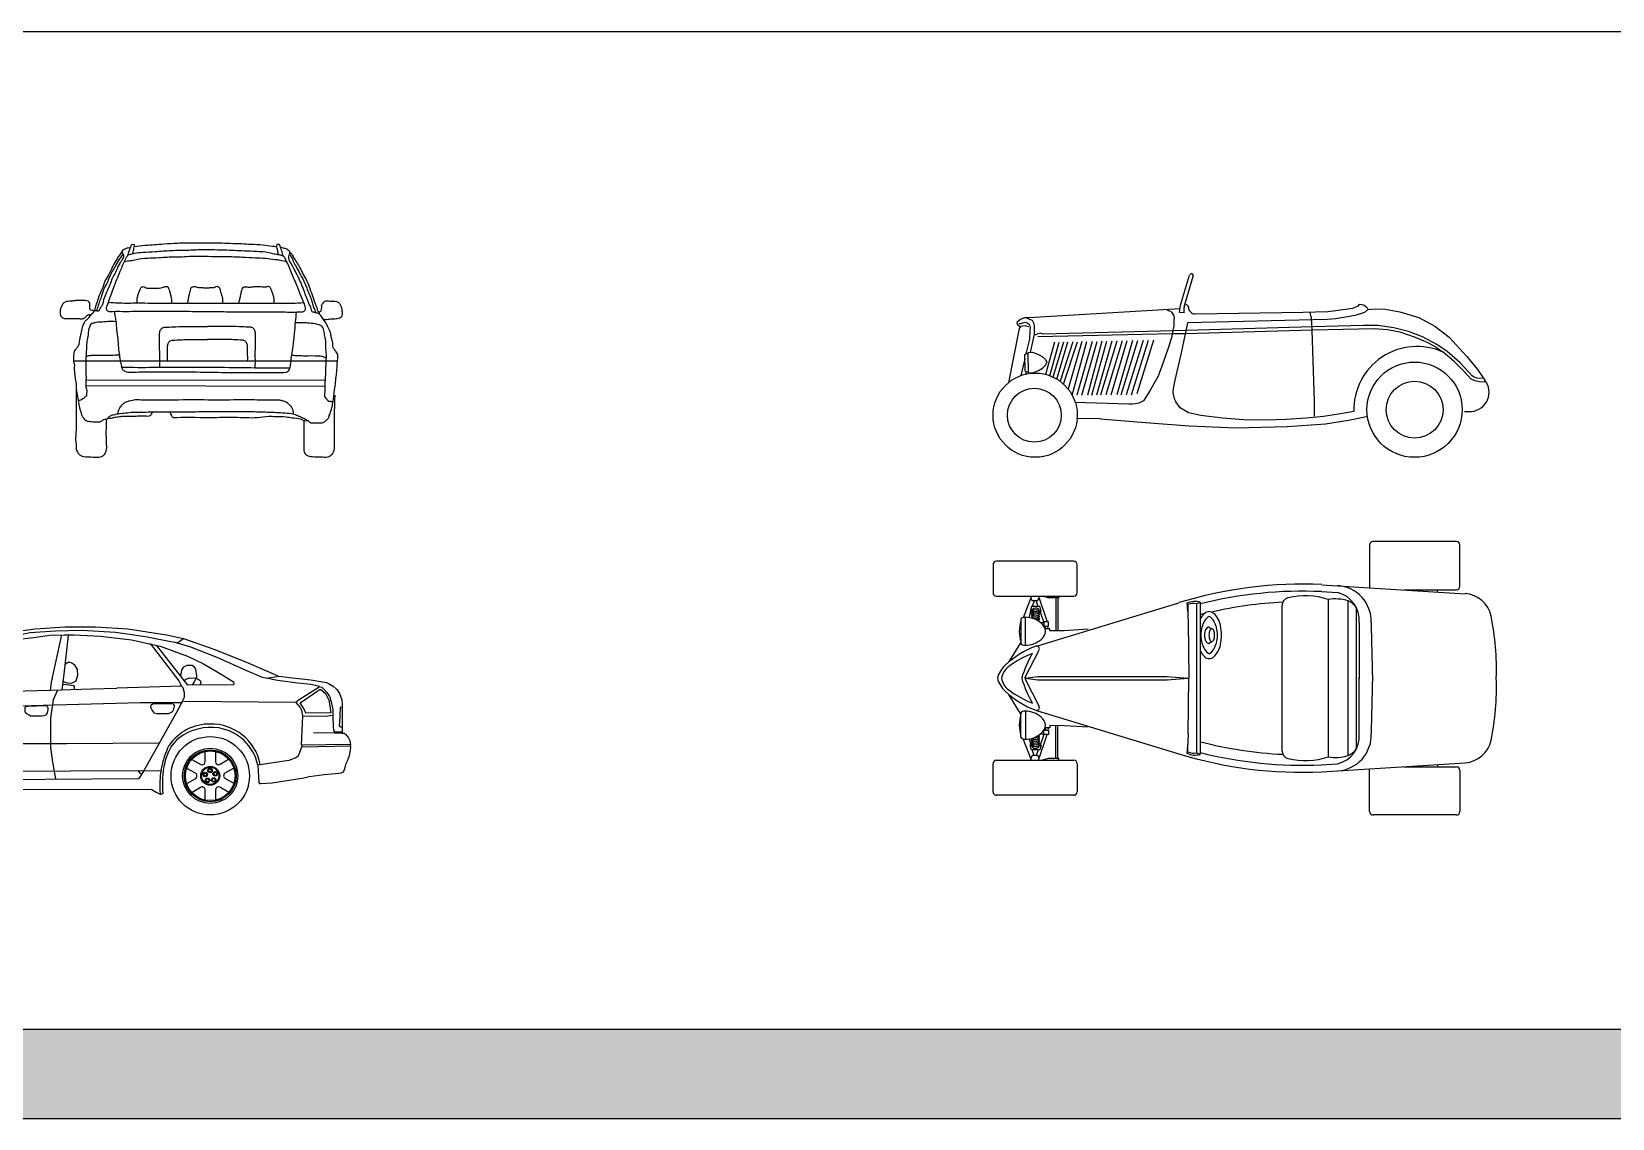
# Model space of a CAD drawing. Header units: millimetres. Extents: x 116290 to 180258, y 22146 to 121276.
# Drawn here: x 147437 to 158887, y 22146 to 30019 of the extents above; entities that cross this region are included whole.
import ezdxf

# ---------------------------------------------------------------- set-up
doc = ezdxf.new("R2010")
doc.units = ezdxf.units.MM
doc.layers.add('www.cad-blocks.net', color=7, linetype='Continuous')

# ---------------------------------------------------------------- blocks, each defined once
blk = doc.blocks.new('A$C1DBC0D73')
for p, q in [((1912, 1275), (1830, 1240)), ((1912, 1275), (2025, 1309)), ((1920, 1268), (1912, 1275)), ((1932, 1258), (1920, 1268)), ((1965, 1244), (2099, 1284)), ((2004, 1230), (2175, 1270)), ((2025, 1309), (2315, 1349)), ((2099, 1284), (2280, 1321)), ((2175, 1270), (2303, 1286)), ((2280, 1321), (2464, 1334)), ((2303, 1286), (2423, 1302)), ((2315, 1349), (2530, 1362)), ((2423, 1302), (2529, 1305)), ((2506, 1305), (2432, 961)), ((2464, 1334), (2654, 1340)), ((2555, 1301), (2524, 1019)), ((2529, 1305), (2597, 1305)), ((2530, 1362), (2754, 1362)), ((2597, 1305), (2789, 1296)), ((2654, 1340), (2898, 1324)), ((2754, 1362), (2988, 1349)), ((2789, 1296), (3014, 1268)), ((2898, 1324), (3116, 1293)), ((2988, 1349), (3266, 1306)), ((3014, 1268), (3222, 1224)), ((3116, 1293), (3322, 1251)), ((3266, 1306), (3390, 1279)), ((3341, 1245), (3390, 1279)), ((3390, 1279), (3611, 1202)), ((1662, 1158), (1470, 1052)), ((1830, 1240), (1662, 1158)), ((1697, 1068), (1846, 1160)), ((1760, 1144), (1879, 1207)), ((1846, 1160), (2004, 1230)), ((1879, 1207), (1965, 1244)), ((1965, 1244), (1932, 1258)), ((3149, 1243), (3356, 971)), ((3421, 940), (3195, 1231)), ((3222, 1224), (3420, 1150)), ((3443, 1215), (3322, 1251)), ((3420, 1150), (3534, 1095)), ((3634, 1141), (3443, 1215)), ((3611, 1202), (3847, 1106)), ((1470, 1052), (1292, 948)), ((1500, 978), (1656, 1080)), ((1564, 974), (1697, 1068)), ((1656, 1080), (1760, 1144)), ((2533, 1092), (2557, 1109)), ((2557, 1109), (2582, 1102)), ((2582, 1102), (2598, 1090)), ((2598, 1090), (2621, 1055)), ((2621, 1055), (2623, 1010)), ((3371, 1008), (3377, 1050)), ((3377, 1050), (3393, 1074)), ((3393, 1074), (3418, 1086)), ((3418, 1086), (3452, 1086)), ((3452, 1086), (3466, 1076)), ((3466, 1076), (3478, 1056)), ((3478, 1056), (3485, 1009)), ((3534, 1095), (3663, 1020)), ((3848, 1045), (3634, 1141)), ((3847, 1106), (4052, 1017)), ((3962, 996), (3848, 1045)), ((1292, 948), (1202, 892)), ((1390, 890), (1500, 978)), ((1437, 872), (1564, 974)), ((1476, 896), (1517, 925)), ((1517, 925), (1552, 952)), ((1552, 952), (1574, 974)), ((1572, 929), (1562, 913)), ((1595, 982), (1570, 935)), ((1570, 935), (1578, 929)), ((1574, 974), (1588, 988)), ((1574, 929), (1613, 892)), ((1588, 988), (1597, 997)), ((1605, 990), (1595, 982)), ((1623, 1001), (1605, 990)), ((1633, 1005), (1623, 1001)), ((1644, 1007), (1633, 1005)), ((1652, 1025), (1644, 1029)), ((1678, 1001), (1644, 1007)), ((1658, 1017), (1652, 1025)), ((1658, 1007), (1658, 1017)), ((1693, 997), (1678, 1001)), ((1707, 984), (1693, 997)), ((1717, 905), (1707, 984)), ((1767, 986), (1771, 994)), ((1768, 982), (1767, 986)), ((1772, 970), (1768, 982)), ((1771, 994), (1776, 997)), ((1805, 884), (1772, 970)), ((1776, 997), (1785, 999)), ((1785, 999), (1793, 994)), ((1793, 994), (1801, 986)), ((1801, 986), (1840, 884)), ((2432, 961), (2424, 902)), ((2524, 1019), (2510, 906)), ((2533, 959), (2516, 970)), ((2516, 947), (2565, 943)), ((2551, 955), (2533, 959)), ((2578, 953), (2551, 955)), ((2565, 943), (2594, 937)), ((2610, 970), (2578, 953)), ((2594, 937), (2598, 931)), ((2598, 931), (2598, 923)), ((2598, 923), (2598, 914)), ((2623, 1010), (2610, 970)), ((2725, 914), (2907, 919)), ((3375, 934), (2907, 919)), ((3356, 971), (3375, 934)), ((3388, 920), (3368, 940)), ((3398, 884), (3388, 920)), ((3396, 973), (3408, 985)), ((3408, 985), (3435, 993)), ((3752, 943), (3421, 940)), ((3435, 993), (3476, 990)), ((3468, 965), (3452, 940)), ((3483, 990), (3468, 965)), ((3476, 990), (3483, 990)), ((3485, 1009), (3483, 990)), ((3483, 990), (3497, 983)), ((3497, 983), (3512, 973)), ((3512, 973), (3516, 964)), ((3516, 964), (3512, 943)), ((3663, 1020), (3752, 965)), ((3752, 965), (3755, 955)), ((3755, 949), (3752, 943)), ((3755, 955), (3755, 949)), ((3990, 990), (3962, 996)), ((3990, 990), (4083, 1006)), ((4071, 975), (3990, 990)), ((4052, 1017), (4073, 1008)), ((4218, 956), (4071, 975)), ((4083, 1006), (4159, 997)), ((4159, 997), (4313, 978)), ((4312, 944), (4218, 956)), ((4229, 836), (4374, 929)), ((4376, 930), (4312, 944)), ((4313, 978), (4426, 959)), ((4374, 929), (4392, 925)), ((4392, 925), (4405, 914)), ((4426, 959), (4451, 948)), ((4451, 948), (4474, 933)), ((4474, 933), (4500, 908)), ((301, 784), (523, 825)), ((560, 811), (365, 774)), ((523, 825), (828, 867)), ((774, 843), (560, 811)), ((1004, 842), (653, 795)), ((1082, 870), (774, 843)), ((828, 867), (1114, 902)), ((1264, 866), (1004, 842)), ((1162, 883), (1082, 870)), ((1162, 886), (1111, 902)), ((1175, 883), (1162, 886)), ((1264, 883), (1175, 883)), ((1202, 892), (1200, 888)), ((1293, 878), (1264, 883)), ((1354, 877), (1264, 866)), ((1306, 870), (1293, 878)), ((1388, 890), (1354, 877)), ((1435, 869), (1388, 890)), ((1406, 800), (1420, 848)), ((1420, 848), (1435, 869)), ((1431, 868), (1760, 882)), ((1460, 872), (1466, 880)), ((1462, 880), (1476, 896)), ((1543, 882), (1462, 880)), ((1462, 870), (1554, 870)), ((1552, 888), (1543, 882)), ((1554, 894), (1552, 888)), ((1554, 870), (1552, 882)), ((1562, 913), (1554, 894)), ((1613, 892), (1631, 882)), ((1631, 882), (1642, 878)), ((1642, 878), (1705, 880)), ((1705, 880), (1717, 892)), ((1717, 892), (1717, 905)), ((1760, 882), (2151, 896)), ((2151, 896), (2426, 904)), ((2426, 904), (2725, 914)), ((2447, 834), (2442, 799)), ((2478, 905), (2447, 834)), ((2457, 799), (3076, 814)), ((3076, 814), (3383, 814)), ((3160, 801), (3169, 805)), ((3170, 805), (3305, 808)), ((3305, 808), (3316, 805)), ((3316, 805), (3319, 801)), ((3348, 754), (3383, 824)), ((3383, 824), (3398, 854)), ((3390, 824), (4209, 817)), ((3398, 854), (3398, 884)), ((4205, 818), (4229, 836)), ((4236, 781), (4205, 818)), ((4236, 813), (4380, 911)), ((4264, 766), (4236, 813)), ((4382, 911), (4419, 880)), ((4405, 914), (4429, 887)), ((4419, 880), (4442, 831)), ((4429, 887), (4447, 858)), ((4442, 831), (4450, 790)), ((4447, 858), (4459, 819)), ((4459, 819), (4468, 785)), ((4500, 908), (4521, 879)), ((4521, 879), (4536, 834)), ((4536, 834), (4540, 801)), ((4540, 801), (4540, 782)), ((117, 700), (100, 668)), ((155, 699), (117, 700)), ((119, 699), (141, 728)), ((166, 690), (132, 634)), ((141, 728), (200, 758)), ((164, 694), (155, 699)), ((166, 689), (164, 694)), ((191, 710), (165, 688)), ((169, 669), (196, 703)), ((204, 690), (170, 634)), ((248, 734), (191, 710)), ((196, 703), (203, 705)), ((200, 758), (301, 784)), ((203, 705), (209, 706)), ((308, 689), (204, 690)), ((209, 706), (327, 705)), ((365, 774), (248, 734)), ((306, 683), (308, 689)), ((327, 705), (345, 703)), ((374, 727), (332, 711)), ((345, 703), (394, 683)), ((480, 761), (374, 727)), ((424, 661), (596, 703)), ((653, 795), (480, 761)), ((596, 703), (846, 732)), ((846, 732), (1154, 753)), ((1154, 753), (1399, 764)), ((1401, 762), (1389, 653)), ((1396, 764), (1406, 800)), ((1406, 764), (2005, 784)), ((2005, 784), (2457, 799)), ((2243, 769), (2244, 779)), ((2243, 759), (2243, 769)), ((2243, 751), (2243, 759)), ((2246, 740), (2243, 751)), ((2244, 779), (2247, 784)), ((2255, 733), (2246, 740)), ((2247, 784), (2252, 788)), ((2252, 788), (2260, 789)), ((2273, 722), (2255, 733)), ((2262, 788), (2391, 794)), ((2284, 717), (2273, 722)), ((2363, 715), (2284, 717)), ((2379, 719), (2363, 715)), ((2390, 723), (2379, 719)), ((2399, 733), (2390, 723)), ((2391, 794), (2400, 790)), ((2403, 741), (2399, 733)), ((2400, 790), (2406, 782)), ((2405, 750), (2403, 741)), ((2408, 763), (2405, 750)), ((2406, 782), (2408, 776)), ((2408, 776), (2408, 763)), ((2442, 799), (2427, 703)), ((2427, 703), (2427, 583)), ((3101, 316), (3348, 754)), ((3154, 789), (3155, 794)), ((3154, 782), (3154, 789)), ((3155, 774), (3154, 782)), ((3155, 794), (3157, 798)), ((3160, 764), (3155, 774)), ((3157, 798), (3160, 801)), ((3173, 746), (3160, 764)), ((3180, 737), (3173, 746)), ((3197, 733), (3180, 737)), ((3279, 733), (3197, 733)), ((3295, 739), (3279, 733)), ((3306, 745), (3295, 739)), ((3314, 752), (3306, 745)), ((3321, 775), (3314, 752)), ((3319, 801), (3322, 794)), ((3322, 786), (3321, 775)), ((3322, 794), (3322, 786)), ((4248, 756), (4236, 781)), ((4246, 506), (4255, 719)), ((4254, 718), (4248, 756)), ((4255, 719), (4417, 717)), ((4276, 738), (4264, 766)), ((4457, 741), (4276, 738)), ((4417, 717), (4472, 724)), ((4450, 790), (4457, 741)), ((4468, 785), (4472, 763)), ((4472, 763), (4472, 724)), ((4472, 724), (4474, 633)), ((4525, 778), (4521, 667)), ((4539, 781), (4525, 778)), ((4540, 782), (4539, 604)), ((67, 593), (49, 553)), ((84, 660), (58, 606)), ((58, 606), (58, 602)), ((58, 602), (61, 597)), ((61, 597), (66, 594)), ((100, 668), (67, 593)), ((90, 665), (84, 660)), ((99, 668), (90, 665)), ((132, 634), (99, 565)), ((115, 555), (125, 574)), ((124, 574), (125, 579)), ((125, 579), (169, 669)), ((125, 574), (378, 574)), ((146, 589), (137, 577)), ((170, 634), (146, 589)), ((250, 573), (259, 607)), ((259, 607), (270, 634)), ((269, 603), (259, 574)), ((290, 654), (269, 603)), ((270, 634), (302, 680)), ((320, 685), (290, 654)), ((302, 680), (306, 683)), ((348, 684), (320, 685)), ((372, 678), (348, 684)), ((407, 657), (372, 678)), ((376, 578), (372, 576)), ((402, 640), (376, 578)), ((378, 574), (383, 572)), ((384, 568), (423, 654)), ((394, 683), (416, 670)), ((411, 668), (402, 640)), ((417, 668), (411, 668)), ((416, 670), (423, 665)), ((423, 662), (417, 668)), ((423, 654), (423, 662)), ((1389, 653), (1385, 489)), ((2427, 583), (2427, 492)), ((4490, 592), (4332, 594)), ((4474, 633), (4476, 624)), ((4476, 624), (4477, 614)), ((4477, 614), (4485, 603)), ((4487, 595), (4483, 603)), ((4485, 603), (4540, 603)), ((4490, 592), (4487, 595)), ((4540, 592), (4490, 592)), ((4521, 667), (4518, 653)), ((4518, 653), (4518, 647)), ((4518, 647), (4522, 641)), ((4522, 641), (4528, 638)), ((4528, 638), (4536, 638)), ((4540, 603), (4540, 592)), ((4540, 592), (4554, 592)), ((4554, 592), (4559, 589)), ((4559, 589), (4563, 585)), ((4563, 585), (4585, 558)), ((4, 471), (0, 470)), ((0, 470), (4, 369)), ((3, 487), (2, 470)), ((7, 502), (3, 487)), ((12, 473), (4, 471)), ((24, 520), (7, 502)), ((19, 470), (12, 473)), ((368, 472), (18, 469)), ((23, 464), (19, 470)), ((368, 461), (23, 462)), ((23, 462), (25, 373)), ((44, 533), (24, 520)), ((94, 537), (44, 533)), ((49, 553), (47, 545)), ((47, 545), (47, 532)), ((99, 565), (88, 536)), ((104, 542), (94, 537)), ((109, 551), (104, 542)), ((113, 555), (109, 551)), ((378, 555), (113, 555)), ((367, 474), (369, 505)), ((368, 462), (368, 472)), ((372, 370), (368, 461)), ((369, 505), (378, 546)), ((383, 563), (378, 556)), ((378, 546), (378, 555)), ((383, 572), (383, 563)), ((877, 447), (904, 459)), ((904, 459), (919, 461)), ((919, 461), (921, 457)), ((996, 463), (1018, 458)), ((996, 463), (996, 459)), ((996, 459), (996, 384)), ((1385, 489), (1399, 318)), ((1391, 512), (2045, 517)), ((2045, 517), (2543, 517)), ((2427, 492), (2442, 382)), ((2543, 517), (3217, 522)), ((3503, 447), (3530, 459)), ((3530, 459), (3544, 461)), ((3544, 461), (3546, 457)), ((3621, 463), (3622, 459)), ((3621, 459), (3621, 384)), ((3622, 463), (3643, 458)), ((4234, 459), (4221, 427)), ((4247, 497), (4234, 459)), ((4600, 510), (4247, 505)), ((4247, 505), (4247, 494)), ((4247, 494), (4600, 502)), ((4585, 558), (4596, 539)), ((4596, 539), (4600, 507)), ((4598, 457), (4603, 486)), ((4603, 486), (4600, 510)), ((10, 372), (3, 370)), ((3, 370), (4, 361)), ((4, 361), (12, 353)), ((372, 372), (10, 372)), ((12, 353), (379, 361)), ((14, 353), (43, 252)), ((56, 253), (43, 354)), ((58, 349), (195, 350)), ((71, 266), (58, 347)), ((195, 350), (203, 347)), ((203, 347), (205, 343)), ((384, 356), (372, 372)), ((398, 340), (384, 356)), ((822, 405), (826, 403)), ((823, 405), (838, 421)), ((826, 403), (890, 366)), ((838, 421), (858, 437)), ((858, 437), (877, 447)), ((890, 366), (900, 364)), ((900, 364), (907, 366)), ((907, 366), (914, 369)), ((914, 369), (918, 373)), ((918, 373), (920, 377)), ((920, 377), (922, 388)), ((922, 388), (921, 457)), ((996, 384), (999, 375)), ((999, 375), (1004, 370)), ((1004, 370), (1010, 366)), ((1010, 366), (1016, 364)), ((1016, 364), (1020, 364)), ((1018, 458), (1041, 448)), ((1020, 364), (1031, 368)), ((1031, 368), (1090, 404)), ((1041, 448), (1060, 436)), ((1060, 436), (1084, 419)), ((1084, 419), (1093, 408)), ((1093, 408), (1090, 404)), ((2442, 382), (2462, 261)), ((3448, 405), (3463, 421)), ((3448, 405), (3451, 403)), ((3451, 403), (3515, 366)), ((3463, 421), (3483, 437)), ((3483, 437), (3503, 447)), ((3515, 366), (3525, 364)), ((3525, 364), (3532, 366)), ((3532, 366), (3539, 369)), ((3539, 369), (3543, 373)), ((3543, 373), (3545, 377)), ((3545, 377), (3547, 388)), ((3547, 388), (3546, 457)), ((3621, 384), (3624, 375)), ((3624, 375), (3629, 370)), ((3629, 370), (3636, 366)), ((3636, 366), (3641, 364)), ((3641, 364), (3645, 364)), ((3643, 458), (3666, 448)), ((3645, 364), (3656, 368)), ((3656, 368), (3715, 404)), ((3666, 448), (3685, 436)), ((3685, 436), (3709, 419)), ((3709, 419), (3718, 408)), ((3718, 408), (3715, 404)), ((4154, 395), (3929, 361)), ((3929, 358), (3935, 235)), ((4205, 414), (4154, 395)), ((4221, 427), (4205, 414)), ((4557, 329), (4563, 353)), ((4563, 353), (4568, 374)), ((4568, 374), (4579, 393)), ((4579, 393), (4592, 430)), ((4592, 430), (4598, 457)), ((43, 250), (38, 239)), ((38, 239), (40, 229)), ((43, 252), (56, 253)), ((74, 259), (71, 266)), ((79, 253), (74, 259)), ((202, 253), (79, 253)), ((211, 258), (202, 253)), ((205, 343), (212, 263)), ((212, 263), (211, 258)), ((400, 333), (398, 340)), ((420, 323), (400, 333)), ((466, 314), (420, 323)), ((551, 310), (466, 314)), ((605, 311), (551, 310)), ((607, 145), (605, 311)), ((776, 273), (777, 295)), ((779, 248), (776, 273)), ((777, 295), (780, 324)), ((785, 226), (779, 248)), ((780, 324), (785, 337)), ((785, 337), (790, 337)), ((789, 228), (854, 265)), ((851, 304), (790, 337)), ((859, 296), (851, 304)), ((854, 265), (860, 272)), ((861, 292), (859, 296)), ((860, 272), (862, 279)), ((862, 287), (861, 292)), ((862, 279), (862, 287)), ((1058, 295), (1056, 288)), ((1056, 288), (1056, 281)), ((1056, 281), (1057, 275)), ((1057, 275), (1059, 271)), ((1065, 302), (1058, 295)), ((1059, 271), (1068, 264)), ((1129, 340), (1065, 302)), ((1068, 264), (1128, 230)), ((1133, 230), (1128, 230)), ((1133, 342), (1129, 339)), ((1133, 341), (1139, 320)), ((1138, 244), (1133, 230)), ((1141, 273), (1138, 244)), ((1139, 320), (1142, 295)), ((1142, 295), (1141, 273)), ((1307, 317), (1402, 317)), ((1326, 312), (1332, 173)), ((1399, 318), (1424, 258)), ((1405, 315), (3101, 323)), ((1422, 288), (1427, 302)), ((1429, 269), (1422, 288)), ((1424, 258), (1439, 255)), ((1427, 302), (1439, 311)), ((1439, 255), (1429, 269)), ((1430, 253), (3068, 265)), ((1439, 311), (1444, 315)), ((3060, 323), (3080, 298)), ((3068, 265), (3105, 319)), ((3101, 323), (3221, 319)), ((3401, 273), (3402, 295)), ((3404, 248), (3401, 273)), ((3402, 295), (3405, 324)), ((3411, 226), (3404, 248)), ((3405, 324), (3410, 337)), ((3410, 337), (3415, 337)), ((3476, 304), (3415, 337)), ((3415, 228), (3479, 265)), ((3484, 296), (3476, 304)), ((3479, 265), (3485, 272)), ((3487, 292), (3484, 296)), ((3485, 272), (3487, 279)), ((3488, 287), (3487, 292)), ((3487, 279), (3488, 287)), ((3682, 288), (3681, 281)), ((3681, 281), (3682, 275)), ((3683, 295), (3682, 288)), ((3682, 275), (3685, 271)), ((3690, 302), (3683, 295)), ((3685, 271), (3693, 264)), ((3754, 340), (3690, 302)), ((3693, 264), (3754, 230)), ((3759, 230), (3754, 230)), ((3758, 342), (3755, 339)), ((3758, 341), (3764, 320)), ((3764, 244), (3759, 230)), ((3764, 320), (3768, 295)), ((3767, 273), (3764, 244)), ((3768, 295), (3767, 273)), ((3935, 235), (3940, 227)), ((3948, 227), (4033, 232)), ((4033, 232), (4261, 270)), ((4261, 270), (4301, 278)), ((4301, 278), (4410, 294)), ((4410, 294), (4515, 302)), ((4515, 302), (4533, 305)), ((4533, 305), (4549, 313)), ((4549, 313), (4557, 329)), ((40, 229), (42, 226)), ((42, 226), (46, 222)), ((46, 222), (147, 212)), ((147, 212), (268, 203)), ((268, 203), (452, 186)), ((452, 186), (538, 171)), ((538, 171), (590, 139)), ((590, 139), (600, 134)), ((600, 134), (607, 142)), ((786, 226), (789, 228)), ((826, 160), (828, 164)), ((835, 149), (826, 160)), ((888, 200), (828, 164)), ((859, 131), (835, 149)), ((877, 120), (859, 131)), ((901, 110), (877, 120)), ((898, 203), (888, 200)), ((903, 203), (898, 203)), ((908, 201), (903, 203)), ((914, 197), (908, 201)), ((920, 192), (914, 197)), ((923, 183), (920, 192)), ((923, 109), (923, 183)), ((998, 191), (996, 180)), ((996, 180), (998, 110)), ((1001, 195), (998, 191)), ((1005, 198), (1001, 195)), ((1012, 202), (1005, 198)), ((1019, 204), (1012, 202)), ((1041, 120), (1014, 108)), ((1028, 202), (1019, 204)), ((1093, 164), (1028, 202)), ((1060, 131), (1041, 120)), ((1081, 146), (1060, 131)), ((1096, 162), (1081, 146)), ((1096, 162), (1092, 164)), ((1332, 173), (1311, 173)), ((1335, 174), (1389, 182)), ((1389, 182), (3155, 186)), ((3155, 186), (3192, 166)), ((3192, 166), (3225, 149)), ((3236, 150), (3223, 155)), ((3242, 155), (3236, 150)), ((3411, 226), (3414, 228)), ((3451, 160), (3454, 164)), ((3460, 149), (3451, 160)), ((3513, 200), (3454, 164)), ((3484, 131), (3460, 149)), ((3503, 120), (3484, 131)), ((3526, 110), (3503, 120)), ((3523, 203), (3513, 200)), ((3528, 203), (3523, 203)), ((3533, 201), (3528, 203)), ((3540, 197), (3533, 201)), ((3545, 192), (3540, 197)), ((3548, 183), (3545, 192)), ((3548, 109), (3548, 183)), ((3624, 191), (3621, 180)), ((3621, 180), (3623, 110)), ((3626, 195), (3624, 191)), ((3630, 198), (3626, 195)), ((3637, 202), (3630, 198)), ((3644, 204), (3637, 202)), ((3666, 120), (3639, 108)), ((3653, 202), (3644, 204)), ((3718, 164), (3653, 202)), ((3686, 131), (3666, 120)), ((3706, 146), (3686, 131)), ((3721, 162), (3706, 146)), ((3721, 162), (3718, 164)), ((3940, 227), (3948, 227)), ((922, 105), (901, 110)), ((923, 105), (922, 109)), ((1000, 106), (998, 110)), ((1014, 108), (1000, 106)), ((3547, 105), (3526, 110)), ((3548, 105), (3547, 109)), ((3625, 106), (3623, 110)), ((3639, 108), (3625, 106))]:
    blk.add_line(p, q)
for centre, radius in [((959, 284), 284), ((959, 284), 200), ((959, 284), 188), ((959, 284), 180), ((3584, 284), 284), ((3584, 284), 200), ((3584, 284), 188), ((3584, 284), 180), ((959, 284), 68.4), ((959, 284), 62.3), ((3584, 284), 68.4), ((3584, 284), 62.3), ((922, 293), 16.2), ((922, 293), 11.5), ((939, 251), 16.2), ((939, 251), 11.5), ((956, 322), 16.2), ((956, 322), 11.5), ((984, 254), 16.2), ((984, 254), 11.5), ((995, 298), 16.2), ((995, 298), 11.5), ((3547, 293), 16.2), ((3547, 293), 11.5), ((3564, 251), 16.2), ((3564, 251), 11.5), ((3582, 322), 16.2), ((3582, 322), 11.5), ((3609, 254), 16.2), ((3609, 254), 11.5), ((3620, 298), 16.2), ((3620, 298), 11.5)]:
    blk.add_circle(centre, radius)
for centre, radius, start, end in [((936, 299), 352, 120.3764, 177.7742), ((956, 282), 352, 90.5072, 175.0924), ((957, 285), 375, 56.7235, 122.0776), ((956, 277), 357, 52.9873, 90.5072), ((951, 287), 376, 3.8, 55.6422), ((3579, 304), 355, 89.3028, 145.7856), ((3591, 248), 387, 81.6403, 127.2756), ((3590, 296), 363, 10.9543, 91.1306), ((3586, 285), 351, 12.3927, 80.0231), ((954, 286), 351, 6.6748, 51.7405), ((3893, 212), 675, 154.4085, 184.8554), ((3558, 324), 308, 130.9206, 169.806), ((3874, 230), 637, 166.5306, 186.7305), ((63, 199), 1246, 358.8814, 5.8947)]:
    blk.add_arc(centre, radius, start, end)
blk = doc.blocks.new('A$C25D40799')
for p, q in [((522, 1544), (539, 1542)), ((1588, 1542), (1571, 1541)), ((97, 699), (2010, 699)), ((190, 519), (1918, 515)), ((191, 562), (1923, 558))]:
    blk.add_line(p, q)
for points, knots in [([(453, 1497), (422, 1454), (416, 1442), (399, 1416), (378, 1377), (357, 1327), (326, 1284), (310, 1226), (283, 1177), (270, 1129), (258, 1096), (253, 1074), (246, 1059), (238, 1044), (219, 1031), (206, 1003), (175, 986), (169, 958), (158, 941), (157, 919), (149, 892), (142, 858), (138, 831), (135, 809), (125, 799), (118, 785), (103, 774), (100, 754), (98, 732), (97, 713), (97, 696), (98, 686), (107, 674), (101, 653), (105, 623), (106, 586), (117, 537), (117, 484), (129, 426), (137, 374), (148, 334), (157, 304), (170, 284), (184, 264), (215, 260), (244, 257), (274, 257), (296, 258), (307, 269), (318, 275), (328, 278), (341, 275), (350, 291), (366, 303), (391, 309), (423, 318), (466, 319), (524, 329), (597, 327), (683, 330), (804, 329), (928, 328), (1042, 333), (1140, 333), (1246, 332), (1354, 333), (1437, 330), (1498, 328), (1555, 326), (1614, 323), (1668, 319), (1713, 308), (1747, 290), (1779, 277), (1800, 263), (1810, 252), (1821, 249), (1843, 251), (1871, 249), (1904, 248), (1924, 264), (1943, 279), (1951, 306), (1961, 334), (1971, 367), (1978, 403), (1982, 442), (1987, 481), (1994, 520), (1997, 563), (2003, 604), (2007, 646), (2007, 683), (2012, 713), (2013, 736), (2010, 751), (1997, 766), (1986, 784), (1974, 801), (1977, 820), (1973, 841), (1965, 866), (1961, 895), (1954, 920), (1940, 945), (1926, 975), (1903, 1005), (1887, 1029), (1873, 1046), (1856, 1044), (1843, 1051), (1824, 1052), (1821, 1078), (1800, 1120), (1776, 1181), (1754, 1243), (1730, 1298), (1704, 1346), (1683, 1388), (1669, 1413), (1660, 1429), (1657, 1442), (1657, 1456), (1662, 1470), (1666, 1482), (1663, 1493), (1655, 1499), (1640, 1510), (1620, 1515), (1605, 1519), (1598, 1521), (1597, 1521)], [0.1427516, 0.1427516, 0.1427516, 0.1427516, 0.1441207, 0.1491577, 0.1592131, 0.1662954, 0.1767689, 0.1855494, 0.1967554, 0.2051715, 0.2106866, 0.2148044, 0.2165516, 0.2192272, 0.2231216, 0.2279667, 0.2344574, 0.2396988, 0.2417508, 0.2447679, 0.2503915, 0.2562398, 0.2625008, 0.2646156, 0.2670974, 0.2692619, 0.2723491, 0.2761324, 0.2791232, 0.2837165, 0.2857809, 0.2876726, 0.2890104, 0.2927793, 0.2976017, 0.3047458, 0.3115836, 0.3228817, 0.3319707, 0.341553, 0.3493995, 0.3535351, 0.3570373, 0.3619053, 0.3651923, 0.3718659, 0.3771463, 0.3804333, 0.3827283, 0.3845789, 0.3866954, 0.3880729, 0.3909937, 0.3942555, 0.398394, 0.4040732, 0.4109949, 0.4202495, 0.4340319, 0.4481112, 0.4641835, 0.4954098, 0.51109, 0.5223418, 0.545301, 0.5652758, 0.5772893, 0.5873935, 0.5965795, 0.6064622, 0.6172914, 0.6239172, 0.6299773, 0.6370636, 0.6412013, 0.6429937, 0.6444456, 0.6465118, 0.6543688, 0.6589833, 0.6626123, 0.6668312, 0.6710489, 0.6763449, 0.6821303, 0.6886547, 0.6948862, 0.702056, 0.7087711, 0.7149814, 0.7239743, 0.7301846, 0.7361529, 0.7430687, 0.7453625, 0.747978, 0.7507787, 0.7551725, 0.7585599, 0.7610831, 0.7645543, 0.7695644, 0.7744681, 0.7790389, 0.7829391, 0.7892012, 0.7959495, 0.8016858, 0.8046248, 0.8060023, 0.8100116, 0.8119047, 0.8143755, 0.8213364, 0.8372718, 0.8468576, 0.8551737, 0.8673872, 0.8746748, 0.879399, 0.8819641, 0.8838557, 0.8861495, 0.8889869, 0.8911018, 0.8925526, 0.894527, 0.8969663, 0.9012549, 0.9047667, 0.9051149, 0.9051149, 0.9051149, 0.9051149]), ([(448, 1491), (451, 1485), (456, 1474), (462, 1458), (456, 1443), (450, 1428), (434, 1409), (417, 1378), (403, 1339), (379, 1303), (366, 1262), (347, 1222), (329, 1176), (313, 1137), (309, 1103), (292, 1086), (287, 1070), (275, 1055), (261, 1062), (252, 1061), (248, 1061)], [0.00393246, 0.00393246, 0.00393246, 0.00393246, 0.00694879, 0.01010811, 0.01212537, 0.01485463, 0.01885172, 0.0245582, 0.03238138, 0.04019022, 0.04641738, 0.05424055, 0.06257681, 0.07160269, 0.07590429, 0.07928738, 0.08300537, 0.08496544, 0.08747661, 0.08969513, 0.08969513, 0.08969513, 0.08969513]), ([(491, 1462), (494, 1473), (503, 1497), (512, 1524), (519, 1541), (522, 1544)], [0.00089717, 0.00089717, 0.00089717, 0.00089717, 0.00705848, 0.01367692, 0.01585466, 0.01585466, 0.01585466, 0.01585466]), ([(525, 1473), (528, 1484), (534, 1506), (539, 1530), (539, 1542)], [0.0017489, 0.0017489, 0.0017489, 0.0017489, 0.00757716, 0.01366641, 0.01366641, 0.01366641, 0.01366641]), ([(1233, 1549), (1207, 1550), (1146, 1550), (1055, 1552), (954, 1550), (855, 1552), (740, 1542), (636, 1535), (563, 1529), (538, 1525)], [0, 0, 0, 0, 0.0130865, 0.0315417, 0.0459743, 0.0647681, 0.0815991, 0.1048393, 0.1182554, 0.1182554, 0.1182554, 0.1182554]), ([(1572, 1525), (1561, 1526), (1525, 1529), (1463, 1539), (1388, 1541), (1310, 1546), (1260, 1547), (1233, 1548)], [0.90956096, 0.90956096, 0.90956096, 0.90956096, 0.91516129, 0.92740666, 0.94165728, 0.95360429, 0.96715149, 0.96715149, 0.96715149, 0.96715149]), ([(1583, 1471), (1580, 1482), (1574, 1505), (1570, 1528), (1571, 1540)], [0.0017489, 0.0017489, 0.0017489, 0.0017489, 0.00757716, 0.01366641, 0.01366641, 0.01366641, 0.01366641]), ([(1617, 1459), (1614, 1471), (1606, 1494), (1597, 1522), (1591, 1539), (1588, 1542)], [0.00089717, 0.00089717, 0.00089717, 0.00089717, 0.00705848, 0.01367692, 0.01585466, 0.01585466, 0.01585466, 0.01585466]), ([(723, 654), (723, 666), (721, 699), (725, 750), (718, 809), (722, 858), (719, 897), (726, 920), (735, 935), (752, 943), (787, 943), (877, 949), (975, 946), (1052, 948), (1068, 948)], [0, 0, 0, 0, 0.006094, 0.0168189, 0.0258234, 0.0362585, 0.0417659, 0.0459866, 0.0480774, 0.0504159, 0.0550938, 0.0658437, 0.0966014, 0.1049292, 0.1049292, 0.1049292, 0.1049292]), ([(1413, 654), (1414, 666), (1416, 699), (1412, 750), (1418, 809), (1414, 858), (1417, 897), (1411, 920), (1402, 935), (1385, 943), (1350, 943), (1259, 949), (1161, 946), (1085, 948), (1068, 948)], [0, 0, 0, 0, 0.006094, 0.0168189, 0.0258234, 0.0362585, 0.0417659, 0.0459866, 0.0480774, 0.0504159, 0.0550938, 0.0658437, 0.0966014, 0.1049292, 0.1049292, 0.1049292, 0.1049292]), ([(778, 699), (778, 703), (777, 728), (780, 764), (777, 804), (783, 826), (792, 841), (809, 849), (844, 850), (932, 855), (1011, 853), (1068, 853)], [0.02353949, 0.02353949, 0.02353949, 0.02353949, 0.0258234, 0.03625846, 0.04176585, 0.04598659, 0.04807738, 0.05041587, 0.05509377, 0.06584368, 0.09515876, 0.09515876, 0.09515876, 0.09515876]), ([(1358, 699), (1359, 703), (1360, 728), (1357, 764), (1360, 804), (1353, 826), (1344, 841), (1327, 849), (1292, 850), (1205, 855), (1126, 853), (1068, 853)], [0.02353949, 0.02353949, 0.02353949, 0.02353949, 0.0258234, 0.03625846, 0.04176585, 0.04598659, 0.04807738, 0.05041587, 0.05509377, 0.06584368, 0.09515876, 0.09515876, 0.09515876, 0.09515876])]:
    blk.add_open_spline(points, degree=3, knots=knots)
for points in [[(1118, 1502), (1042, 1503), (932, 1499), (804, 1496), (689, 1488), (599, 1483), (538, 1476), (511, 1470), (497, 1466), (488, 1459), (477, 1442), (440, 1360), (416, 1301), (390, 1237), (370, 1183), (352, 1130), (342, 1103), (335, 1085), (336, 1073), (340, 1065), (349, 1059), (381, 1057), (479, 1057), (562, 1059), (718, 1059), (852, 1058), (1022, 1057), (1144, 1056), (1301, 1053), (1430, 1053), (1567, 1054), (1631, 1053), (1696, 1052), (1739, 1053), (1764, 1056), (1773, 1064), (1777, 1070), (1776, 1091), (1748, 1159), (1720, 1236), (1692, 1301), (1652, 1396), (1631, 1439), (1625, 1451), (1615, 1457), (1594, 1465), (1568, 1469), (1534, 1477), (1355, 1493), (1207, 1500), (1117, 1502)], [(455, 1471), (444, 1456), (426, 1431), (410, 1401), (385, 1359), (362, 1316), (345, 1273), (318, 1221), (298, 1161), (283, 1121), (271, 1080), (264, 1060)], [(1662, 1470), (1679, 1445), (1693, 1412), (1716, 1371), (1741, 1323), (1773, 1260), (1791, 1215), (1809, 1171), (1824, 1129), (1833, 1096), (1845, 1065), (1851, 1046)], [(1665, 1485), (1678, 1472), (1691, 1449), (1715, 1411), (1737, 1372), (1762, 1325), (1788, 1275), (1809, 1222), (1832, 1162), (1847, 1115), (1862, 1073), (1866, 1060), (1875, 1055), (1877, 1043)], [(559, 1120), (559, 1146), (564, 1173), (572, 1199), (583, 1222), (590, 1233), (597, 1236), (608, 1236), (613, 1232), (638, 1226), (658, 1226), (687, 1225), (718, 1226), (740, 1229), (752, 1234), (765, 1237), (771, 1238), (782, 1232), (786, 1222), (794, 1204), (800, 1176), (806, 1152), (807, 1129), (810, 1118)], [(1295, 1117), (1298, 1131), (1305, 1155), (1311, 1186), (1315, 1202), (1321, 1223), (1334, 1234), (1341, 1235), (1355, 1234), (1371, 1233), (1402, 1236), (1431, 1237), (1454, 1237), (1475, 1235), (1492, 1235), (1512, 1238), (1521, 1230), (1529, 1214), (1536, 1193), (1544, 1169), (1548, 1144), (1548, 1118)], [(242, 1063), (221, 1066), (216, 1092), (215, 1116), (204, 1130), (184, 1136), (161, 1136), (113, 1135), (79, 1131), (37, 1125), (20, 1111), (11, 1095), (1, 1069), (2, 1036), (5, 1023), (16, 1012), (37, 1006), (58, 1006), (97, 1006), (139, 1005), (167, 1005), (177, 1009), (185, 1015), (198, 1030), (206, 1032), (214, 1034), (225, 1033)], [(1878, 1055), (1888, 1059), (1892, 1067), (1896, 1085), (1895, 1099), (1905, 1117), (1916, 1128), (1926, 1134), (1945, 1133), (1982, 1130), (2002, 1129), (2023, 1114), (2033, 1097), (2040, 1078), (2042, 1061), (2043, 1046), (2043, 1034), (2038, 1017), (2027, 1008), (2007, 1003), (1975, 1001), (1941, 998), (1919, 997), (1906, 999)], [(402, 982), (360, 984), (308, 980), (265, 977), (238, 971), (223, 964), (217, 950), (207, 923), (203, 886), (195, 841), (191, 792), (189, 751), (187, 701), (186, 635), (188, 561), (186, 527), (189, 502), (194, 484), (192, 460), (189, 442), (182, 437), (166, 423), (133, 408)], [(1706, 976), (1755, 977), (1793, 975), (1847, 969), (1883, 958), (1903, 937), (1908, 919), (1916, 878), (1923, 833), (1922, 794), (1927, 746), (1926, 710), (1924, 667), (1923, 616), (1919, 544), (1919, 515), (1916, 463), (1919, 437), (1929, 425), (1939, 411), (1956, 406), (1979, 400)], [(190, 732), (202, 735), (228, 739), (273, 740), (370, 740), (430, 743)], [(1680, 742), (1694, 739), (1723, 737), (1773, 736), (1873, 735), (1894, 733), (1904, 731), (1914, 726), (1925, 725)], [(445, 654), (535, 652), (759, 653), (1036, 653), (1289, 651), (1540, 648), (1663, 648)], [(670, 329), (661, 313), (655, 304), (646, 297), (626, 297), (571, 298), (531, 295), (487, 296), (454, 296), (422, 291), (386, 286), (363, 281), (350, 281)]]:
    blk.add_spline(points, degree=3)
for points, start_tangent, end_tangent in [([(448, 1490), (457, 1502), (470, 1510), (493, 1518), (511, 1521)], (0.593425, 0.80489), (0.992356, 0.123409)), ([(472, 1419), (509, 1425), (552, 1433), (633, 1443), (716, 1447), (778, 1451), (882, 1453), (956, 1457), (1074, 1456), (1157, 1455), (1272, 1453), (1320, 1451), (1414, 1446), (1487, 1442), (1559, 1434), (1593, 1429), (1644, 1419)], (0.904907, 0.425609), (0.999412, -0.034278)), ([(926, 1118), (930, 1146), (935, 1174), (944, 1210), (951, 1230), (965, 1236), (980, 1237), (994, 1232), (1011, 1229), (1033, 1229), (1059, 1227), (1087, 1229), (1114, 1231), (1126, 1235), (1131, 1238), (1142, 1238), (1155, 1227), (1161, 1205), (1172, 1169), (1177, 1134), (1179, 1117)], (0.033863, 0.999426), (0.35577, -0.934573)), ([(393, 1056), (398, 1025), (404, 987), (410, 924), (418, 857), (422, 809), (428, 753), (436, 702), (444, 659), (449, 642), (458, 631), (470, 623), (504, 617), (570, 618), (774, 619), (989, 618), (1198, 615), (1424, 614), (1581, 614), (1634, 616), (1655, 626), (1664, 643), (1671, 681), (1688, 803), (1698, 894), (1706, 981), (1712, 1051)], (0.077473, -0.996994), (0.074071, 0.997253)), ([(117, 507), (114, 169), (114, 114), (118, 76), (118, 55), (126, 39), (142, 19), (160, 9), (212, 4), (269, 1), (315, 14), (335, 46), (338, 77), (335, 164), (338, 277)], (-0.012801, -0.999918), (0.019428, 0.999811)), ([(421, 318), (423, 337), (434, 359), (450, 382), (481, 403), (504, 410), (544, 418), (574, 418), (685, 416), (961, 418), (1178, 417), (1389, 418), (1543, 416), (1584, 416), (1609, 412), (1640, 399), (1657, 386), (1677, 364), (1686, 341), (1689, 314)], (0.190198, 0.981746), (0.086844, -0.996222)), ([(1990, 450), (1985, 138), (1985, 79), (1982, 47), (1973, 27), (1952, 6), (1902, 0), (1870, 1), (1816, 4), (1786, 15), (1771, 38), (1769, 86), (1768, 154), (1769, 267)], (-0.040779, -0.999168), (0.060714, 0.998155)), ([(795, 331), (800, 317), (807, 302), (811, 293), (823, 289), (845, 289), (1117, 289), (1264, 291), (1430, 289), (1512, 297), (1560, 296), (1637, 293), (1682, 287), (1742, 278), (1796, 266)], (0.525514, -0.850785), (0.941191, 0.337876))]:
    blk.add_spline(points, degree=3, dxfattribs=dict(start_tangent=start_tangent, end_tangent=end_tangent))
at = {"start_tangent": (0.958706, -0.284399)}
blk.add_spline([(350, 1124), (420, 1119), (541, 1118), (736, 1117), (898, 1117), (1085, 1116), (1237, 1116), (1375, 1117), (1539, 1117), (1683, 1117), (1763, 1121)], degree=3, dxfattribs=at)
blk = doc.blocks.new('A$C70151CF8')
blk.add_blockref('A$C25D40799', (0, 0))
blk = doc.blocks.new('A$C7BF02766')
for p, q in [((2727, 1956), (2727, 1647)), ((3356, 1981), (2753, 1981)), ((3381, 1657), (3381, 1956)), ((584, 1838), (25, 1838)), ((0, 1813), (0, 1610)), ((610, 1610), (610, 1813)), ((2379, 1618), (2494, 1611)), ((2381, 1668), (3419, 1603)), ((2975, 1632), (3356, 1632)), ((3218, 1616), (3218, 1632)), ((25, 1584), (584, 1584)), ((278, 1584), (217, 1429)), ((279, 1510), (268, 1473)), ((284, 1551), (273, 1572)), ((338, 1510), (279, 1510)), ((321, 1551), (284, 1551)), ((297, 1551), (284, 1510)), ((326, 1510), (312, 1551)), ((314, 1224), (1346, 1538)), ((321, 1551), (333, 1570)), ((329, 1584), (392, 1399)), ((348, 1475), (338, 1510)), ((398, 1572), (359, 1584)), ((476, 1572), (398, 1572)), ((454, 1572), (454, 1334)), ((468, 1572), (468, 1334)), ((476, 1584), (476, 1572)), ((1411, 1524), (1411, 1470)), ((1473, 1530), (1500, 1541)), ((1473, 1530), (1473, 451)), ((1500, 1541), (1500, 440)), ((2094, 463), (2094, 1519)), ((2427, 1564), (2427, 421)), ((2572, 430), (2572, 1551)), ((2632, 482), (2632, 1500)), ((202, 1418), (202, 1330)), ((235, 1229), (235, 1432)), ((262, 1430), (273, 1473)), ((268, 1473), (276, 1473)), ((337, 1475), (348, 1475)), ((367, 1399), (341, 1475)), ((343, 1394), (367, 1394)), ((402, 1399), (367, 1399)), ((367, 1399), (367, 1369)), ((402, 1367), (402, 1399)), ((1414, 1394), (1419, 992)), ((2651, 1394), (2651, 987)), ((202, 1330), (202, 1243)), ((368, 1367), (402, 1367)), ((383, 1349), (376, 1367)), ((411, 1349), (376, 1349)), ((400, 1349), (396, 1367)), ((411, 1334), (411, 1349)), ((516, 1335), (411, 1334)), ((689, 1346), (516, 1335)), ((1561, 1362), (1584, 1349)), ((198, 1246), (117, 1114)), ((232, 999), (333, 1195)), ((1561, 1243), (1584, 1256)), ((232, 983), (333, 786)), ((233, 991), (324, 1003)), ((233, 991), (324, 978)), ((324, 1003), (1262, 1003)), ((324, 978), (1262, 978)), ((1262, 1003), (1410, 991)), ((1262, 978), (1410, 991)), ((1414, 587), (1419, 989)), ((2651, 587), (2651, 994)), ((198, 735), (117, 867)), ((202, 651), (202, 738)), ((235, 752), (235, 549)), ((314, 757), (1346, 443)), ((202, 564), (202, 651)), ((329, 397), (392, 583)), ((367, 583), (341, 506)), ((343, 587), (367, 587)), ((367, 583), (367, 612)), ((402, 583), (367, 583)), ((368, 614), (402, 614)), ((383, 632), (376, 614)), ((411, 632), (376, 632)), ((400, 632), (396, 614)), ((402, 614), (402, 583)), ((411, 648), (411, 632)), ((516, 646), (411, 648)), ((454, 410), (454, 647)), ((468, 410), (468, 647)), ((689, 635), (516, 646)), ((278, 397), (217, 552)), ((262, 551), (273, 508)), ((268, 508), (276, 508)), ((279, 471), (268, 508)), ((338, 471), (279, 471)), ((297, 430), (284, 471)), ((326, 471), (312, 430)), ((337, 506), (348, 506)), ((348, 506), (338, 471)), ((1411, 457), (1411, 511)), ((0, 168), (0, 371)), ((25, 397), (584, 397)), ((284, 430), (273, 409)), ((321, 430), (284, 430)), ((321, 430), (333, 411)), ((398, 410), (359, 397)), ((476, 410), (398, 410)), ((476, 397), (476, 410)), ((610, 371), (610, 168)), ((1473, 451), (1500, 440)), ((2379, 363), (2494, 371)), ((2381, 313), (3419, 378)), ((2975, 349), (3356, 349)), ((3218, 365), (3218, 349)), ((2727, 25), (2727, 334)), ((3381, 324), (3381, 25)), ((584, 143), (25, 143)), ((3356, 0), (2753, 0))]:
    blk.add_line(p, q)
for centre, radius, start, end in [((2753, 1956), 25.4, 90, 180), ((3356, 1956), 25.4, 0, 90), ((25, 1813), 25.4, 90, 180), ((584, 1813), 25.4, 0, 90), ((25, 1610), 25.4, 180, 270), ((584, 1610), 25.4, 270, 0), ((2242, -1401), 3073, 87.395, 106.9415), ((2242, -1401), 3022, 87.4032, 104.2018), ((2448, 1412), 204, 355.0184, 77.0785), ((2480, 1403), 259, 357.9555, 86.1668), ((3356, 1657), 25.4, 270, 0), ((3407, 1400), 204, 11.353, 86.4128), ((307, 1468), 30.8, 13.1069, 169.908), ((1463, 1407), 140, 74.7421, 114.7852), ((181, 1380), 1234, 0.6474, 7.1536), ((1451, 1442), 90.7, 75.7896, 115.9224), ((2242, -1401), 2946, 92.7812, 102.9251), ((2149, 1519), 55.6, 103.6083, 180), ((2261, 1060), 528, 71.5923, 103.6083), ((2480, 1256), 309, 72.672, 99.7834), ((2518, 1426), 136, 32.6764, 66.5251), ((468, 1330), 278, 163.7398, 196.2602), ((218, 1413), 16.8, 107.1394, 162.8606), ((234, 1360), 71.5, 90.3529, 107.1394), ((234, 1257), 175, 49.0519, 90.3529), ((307, 1455), 30.8, 13.1069, 169.908), ((307, 1442), 30.8, 13.1069, 169.908), ((307, 1430), 30.8, 13.1069, 169.908), ((307, 1417), 30.8, 13.1069, 161.8285), ((307, 1404), 30.8, 13.1069, 138.0815), ((307, 1392), 30.8, 13.1069, 109.4532), ((287, 1318), 94.6, 7.7341, 49.0519), ((2242, -1401), 2946, 104.015, 104.5772), ((1684, 1329), 205, 152.374, 153.749), ((1611, 1367), 122, 128.3596, 152.374), ((1664, 1321), 157, 147.2648, 165.0893), ((1623, 1347), 109, 122.795, 147.2648), ((1565, 1424), 49, 90, 128.3596), ((1565, 1424), 49, 51.6404, 90), ((1598, 1387), 61.2, 122.1301, 122.795), ((1533, 1387), 61.2, 57.205, 57.8699), ((1507, 1347), 109, 32.7352, 57.205), ((1520, 1367), 122, 27.626, 51.6404), ((1466, 1321), 157, 14.9107, 32.7352), ((1447, 1329), 205, 12.2316, 27.626), ((44338, 2175), 41607, 181.0755, 181.6309), ((1656, 1048), 1990, 358.3418, 11.353), ((234, 1404), 175, 269.6471, 310.9481), ((287, 1343), 94.6, 310.9481, 352.2659), ((1729, 1303), 224, 165.0893, 180), ((1729, 1303), 224, 180, 194.9107), ((1656, 1303), 124, 168.755, 180), ((1656, 1303), 124, 180, 191.245), ((1608, 1312), 75.6, 154.359, 168.755), ((1608, 1293), 75.6, 191.245, 205.641), ((1579, 1326), 42.8, 130.7924, 154.359), ((1579, 1279), 42.8, 205.641, 229.2076), ((1561, 1347), 14.7, 90, 130.7924), ((1670, 1303), 106, 169.6554, 180), ((1670, 1303), 106, 180, 190.3446), ((1627, 1310), 62.9, 156.218, 169.6554), ((1627, 1295), 62.9, 190.3446, 203.782), ((1601, 1322), 33.9, 133.2269, 156.218), ((1601, 1283), 33.9, 203.782, 226.7731), ((1584, 1339), 9.92, 90, 133.2269), ((1584, 1339), 9.92, 46.7731, 90), ((1568, 1322), 33.9, 23.782, 46.7731), ((1568, 1283), 33.9, 313.2269, 336.218), ((1541, 1310), 62.9, 10.3446, 23.782), ((1541, 1295), 62.9, 336.218, 349.6554), ((1499, 1303), 106, 0, 10.3446), ((1499, 1303), 106, 349.6554, 0), ((1402, 1303), 224, 0, 14.9107), ((1402, 1303), 224, 345.0893, 0), ((1331, 1303), 324, 0, 12.2316), ((1331, 1303), 324, 347.7684, 0), ((532, 617), 645, 110.1469, 133.5691), ((554, 483), 738, 111.4211, 126.6881), ((218, 1248), 16.8, 197.1394, 252.8606), ((1004, 757), 830, 150.1586, 163.1907), ((234, 1300), 71.5, 252.8606, 269.6471), ((316, 1204), 19.3, 332.7004, 110.1469), ((1684, 1278), 205, 206.251, 207.626), ((1611, 1240), 122, 207.626, 231.6404), ((1664, 1286), 157, 194.9107, 212.7352), ((1623, 1260), 109, 212.7352, 237.205), ((1561, 1258), 14.7, 229.2076, 270), ((1598, 1220), 61.2, 237.205, 237.8699), ((1533, 1220), 61.2, 302.1301, 302.795), ((1507, 1260), 109, 302.795, 327.2648), ((1584, 1266), 9.92, 226.7731, 270), ((1584, 1266), 9.92, 270, 313.2269), ((1520, 1240), 122, 308.3596, 332.374), ((1466, 1286), 157, 327.2648, 345.0893), ((1447, 1278), 205, 332.374, 347.7684), ((217, 944), 191, 132.7157, 165.9297), ((190, 970), 130, 126.6881, 171.067), ((1565, 1182), 49, 231.6404, 270), ((1565, 1182), 49, 270, 308.3596), ((217, 1037), 191, 194.0703, 227.2843), ((190, 1011), 130, 188.933, 233.3119), ((224, 991), 15.6, 156.0375, 203.9625), ((1004, 1224), 830, 196.8093, 209.8414), ((246, 991), 16.3, 150.9454, 209.0546), ((44338, -194), 41607, 178.3691, 178.9245), ((1656, 933), 1990, 348.647, 1.6582), ((532, 1364), 645, 226.4309, 249.8531), ((554, 1498), 738, 233.3119, 248.5789), ((468, 651), 278, 163.7398, 196.2602), ((218, 733), 16.8, 107.1394, 162.8606), ((234, 681), 71.5, 90.3529, 107.1394), ((234, 577), 175, 49.0519, 90.3529), ((316, 777), 19.3, 249.8531, 27.2996), ((287, 638), 94.6, 7.7341, 49.0519), ((234, 724), 175, 269.6471, 310.9481), ((307, 590), 30.8, 250.5468, 346.8931), ((287, 664), 94.6, 310.9481, 352.2659), ((181, 601), 1234, 352.8464, 359.3526), ((2448, 569), 204, 282.9215, 4.9816), ((2480, 578), 259, 273.8332, 2.0445), ((218, 569), 16.8, 197.1394, 252.8606), ((234, 621), 71.5, 252.8606, 269.6471), ((307, 551), 30.8, 190.092, 346.8931), ((307, 539), 30.8, 190.092, 346.8931), ((307, 526), 30.8, 190.092, 346.8931), ((307, 513), 30.8, 190.092, 346.8931), ((307, 564), 30.8, 198.1715, 346.8931), ((307, 577), 30.8, 221.9185, 346.8931), ((2242, 3382), 2946, 255.4228, 267.2188), ((2149, 463), 55.6, 180, 256.3917), ((2518, 555), 136, 293.4749, 327.3236), ((3407, 582), 204, 273.5872, 348.647), ((25, 371), 25.4, 90, 180), ((584, 371), 25.4, 0, 90), ((2242, 3382), 3073, 253.0585, 272.605), ((1463, 574), 140, 245.2148, 285.2579), ((1451, 539), 90.7, 244.0776, 284.2104), ((2242, 3382), 3022, 255.7982, 272.5968), ((2261, 922), 528, 256.3917, 288.4077), ((2480, 725), 309, 260.2166, 287.328), ((3356, 324), 25.4, 0, 90), ((25, 168), 25.4, 180, 270), ((584, 168), 25.4, 270, 0), ((2753, 25), 25.4, 180, 270), ((3356, 25), 25.4, 270, 0)]:
    blk.add_arc(centre, radius, start, end)
blk = doc.blocks.new('A$C27751828')
at = {"extrusion": (0, 1, 0)}
for p, q in [((1357, 1102), (1424, 1319)), ((1449, 1318), (1390, 1113)), ((1351, 1048), (1357, 1102)), ((1384, 1047), (1351, 1048)), ((1383, 1077), (1390, 1113)), ((1384, 1047), (1383, 1077))]:
    blk.add_line(p, q, dxfattribs=at)
for p, q in [((258, 1012), (1355, 1078)), ((1260, 1067), (1284, 1059)), ((1284, 1059), (1293, 1051)), ((1293, 1051), (1307, 1030)), ((2245, 1048), (1465, 1038)), ((2424, 1054), (2245, 1048)), ((2307, 1007), (2296, 1050)), ((2482, 1061), (2424, 1054)), ((2603, 1078), (2482, 1061)), ((2641, 1096), (2603, 1078)), ((2690, 1049), (2622, 1027)), ((2652, 1109), (2641, 1096)), ((2653, 1110), (2670, 1108)), ((2670, 1108), (2687, 1102)), ((2687, 1102), (2701, 1092)), ((2715, 1070), (2690, 1049)), ((2701, 1092), (2711, 1080)), ((2711, 1080), (2715, 1070)), ((2715, 1070), (2773, 1076)), ((2773, 1076), (2839, 1072)), ((2839, 1072), (2946, 1055)), ((2946, 1055), (3083, 1012)), ((188, 933), (112, 541)), ((175, 968), (176, 985)), ((180, 957), (175, 968)), ((176, 985), (198, 1001)), ((193, 945), (180, 957)), ((187, 970), (202, 970)), ((198, 947), (188, 933)), ((198, 1001), (230, 1012)), ((227, 952), (198, 947)), ((202, 970), (230, 980)), ((242, 951), (227, 952)), ((230, 1012), (258, 1012)), ((230, 980), (247, 973)), ((267, 998), (241, 1007)), ((259, 945), (242, 951)), ((247, 973), (259, 966)), ((259, 966), (266, 953)), ((266, 953), (269, 942)), ((269, 942), (266, 915)), ((286, 991), (267, 998)), ((298, 967), (286, 991)), ((299, 948), (298, 967)), ((300, 893), (299, 948)), ((1401, 919), (363, 893)), ((1301, 921), (1292, 866)), ((1310, 949), (1301, 921)), ((1307, 1030), (1312, 1014)), ((1312, 1014), (1310, 991)), ((1310, 991), (1310, 949)), ((1409, 975), (1362, 756)), ((1396, 896), (2311, 923)), ((2313, 944), (1401, 919)), ((2421, 999), (1409, 975)), ((2312, 920), (2307, 1007)), ((2311, 923), (2761, 933)), ((2328, 406), (2312, 920)), ((2683, 956), (2313, 944)), ((2482, 1004), (2421, 999)), ((2622, 1027), (2482, 1004)), ((2788, 955), (2683, 956)), ((2761, 933), (2857, 926)), ((2904, 939), (2788, 955)), ((2857, 926), (2946, 908)), ((3010, 911), (2904, 939)), ((3083, 1012), (3200, 950)), ((3200, 950), (3303, 870)), ((263, 857), (238, 749)), ((266, 915), (263, 857)), ((272, 760), (300, 893)), ((324, 895), (305, 886)), ((342, 900), (324, 895)), ((324, 876), (1300, 896)), ((363, 893), (342, 900)), ((445, 834), (379, 601)), ((411, 591), (478, 835)), ((511, 835), (434, 581)), ((462, 566), (542, 836)), ((577, 837), (486, 551)), ((510, 530), (611, 837)), ((643, 838), (543, 496)), ((573, 451), (679, 839)), ((717, 840), (607, 449)), ((644, 451), (753, 840)), ((787, 841), (683, 451)), ((715, 451), (824, 842)), ((861, 842), (750, 451)), ((781, 452), (898, 843)), ((936, 844), (817, 452)), ((856, 452), (972, 845)), ((1011, 846), (896, 452)), ((928, 453), (1049, 846)), ((1087, 847), (965, 453)), ((1002, 453), (1126, 848)), ((1161, 849), (1041, 460)), ((1292, 866), (1269, 790)), ((1300, 896), (1396, 896)), ((2946, 908), (3057, 871)), ((3111, 872), (3010, 911)), ((3057, 871), (3149, 832)), ((3215, 817), (3111, 872)), ((3149, 832), (3212, 796)), ((3290, 766), (3215, 817)), ((3303, 870), (3432, 731)), ((230, 714), (201, 592)), ((229, 744), (258, 760)), ((232, 626), (229, 744)), ((256, 613), (254, 753)), ((258, 760), (285, 761)), ((285, 761), (328, 745)), ((328, 745), (355, 730)), ((355, 730), (379, 709)), ((379, 709), (389, 688)), ((379, 667), (389, 688)), ((1269, 790), (1231, 686)), ((1362, 756), (1317, 559)), ((3212, 796), (3260, 762)), ((3340, 693), (3260, 762)), ((3383, 685), (3290, 766)), ((3340, 693), (3408, 626)), ((3432, 731), (3510, 637)), ((231, 626), (261, 611)), ((238, 602), (242, 620)), ((261, 611), (288, 611)), ((288, 611), (330, 629)), ((330, 629), (357, 645)), ((357, 645), (379, 667)), ((1195, 587), (1136, 481)), ((1231, 686), (1195, 587)), ((3443, 620), (3383, 685)), ((3408, 626), (3462, 567)), ((3470, 591), (3443, 620)), ((3481, 583), (3470, 591)), ((3506, 574), (3481, 583)), ((3553, 571), (3506, 574)), ((3510, 637), (3536, 597)), ((3536, 597), (3561, 559)), ((1136, 481), (1090, 409)), ((1305, 499), (1303, 466)), ((1303, 466), (1311, 425)), ((1317, 559), (1305, 499)), ((3493, 553), (3462, 567)), ((3523, 547), (3493, 553)), ((3570, 544), (3523, 547)), ((983, 384), (594, 396)), ((1007, 385), (983, 384)), ((1031, 387), (1007, 385)), ((1056, 393), (1031, 387)), ((1090, 409), (1056, 393)), ((1311, 425), (1323, 401)), ((1354, 358), (1323, 401)), ((1415, 323), (1354, 358)), ((2329, 299), (2328, 406)), ((778, 279), (605, 282)), ((778, 279), (1104, 253)), ((1104, 253), (1420, 228)), ((1504, 303), (1415, 323)), ((1663, 284), (1504, 303)), ((1815, 271), (1663, 284)), ((1972, 269), (1815, 271)), ((2124, 273), (1972, 269)), ((2268, 283), (2124, 273)), ((2130, 223), (2407, 243)), ((2393, 296), (2268, 283)), ((2488, 310), (2393, 296)), ((2407, 243), (2575, 270)), ((2573, 324), (2488, 310)), ((2614, 331), (2573, 324)), ((2575, 270), (2704, 295)), ((3414, 333), (3465, 332)), ((1420, 228), (1760, 214)), ((1760, 214), (2130, 223))]:
    blk.add_line(p, q)
for centre, radius in [((3053, 345), 345), ((305, 305), 305), ((299, 305), 195), ((3053, 345), 206)]:
    blk.add_circle(centre, radius)
for centre, radius, start, end in [((1437, 1318), 12.4, 330.1822, 177.5118), ((1398, 1087), 16.6, 0.4386, 119.9371), ((1464, 1088), 49.4, 180.4386, 270.7158), ((3071, 345), 458, 65.8294, 181.7108), ((3454, 471), 139, 274.4723, 39.4643)]:
    blk.add_arc(centre, radius, start, end)
blk = doc.blocks.new('FORMAT')
at = {"true_color": 0x546d8e}
h = blk.add_hatch(color=155, dxfattribs=at)
h.set_gradient(color1=(68, 68, 68), color2=(84, 109, 142), tint=1)
h.paths.add_polyline_path([(120019, 22792), (120019, 22146), (180258, 22146), (180258, 22792)])
at = {"color": 155, "true_color": 0x546d8e}
for p, q in [((120019, 30019), (180258, 30019)), ((120019, 22792), (180258, 22792)), ((120019, 22146), (180258, 22146))]:
    blk.add_line(p, q, dxfattribs=at)

msp = doc.modelspace()

# ---------------------------------------------------------------- block references
for name, p in [('A$C70151CF8', (147643, 26935)), ('A$C27751828', (154401, 26935)), ('A$C7BF02766', (154401, 24344)), ('A$C1DBC0D73', (145147, 24344))]:
    msp.add_blockref(name, p)
at = {"layer": 'www.cad-blocks.net'}
msp.add_blockref('FORMAT', (0, 0), dxfattribs=at)

doc.saveas('drawing.dxf')
